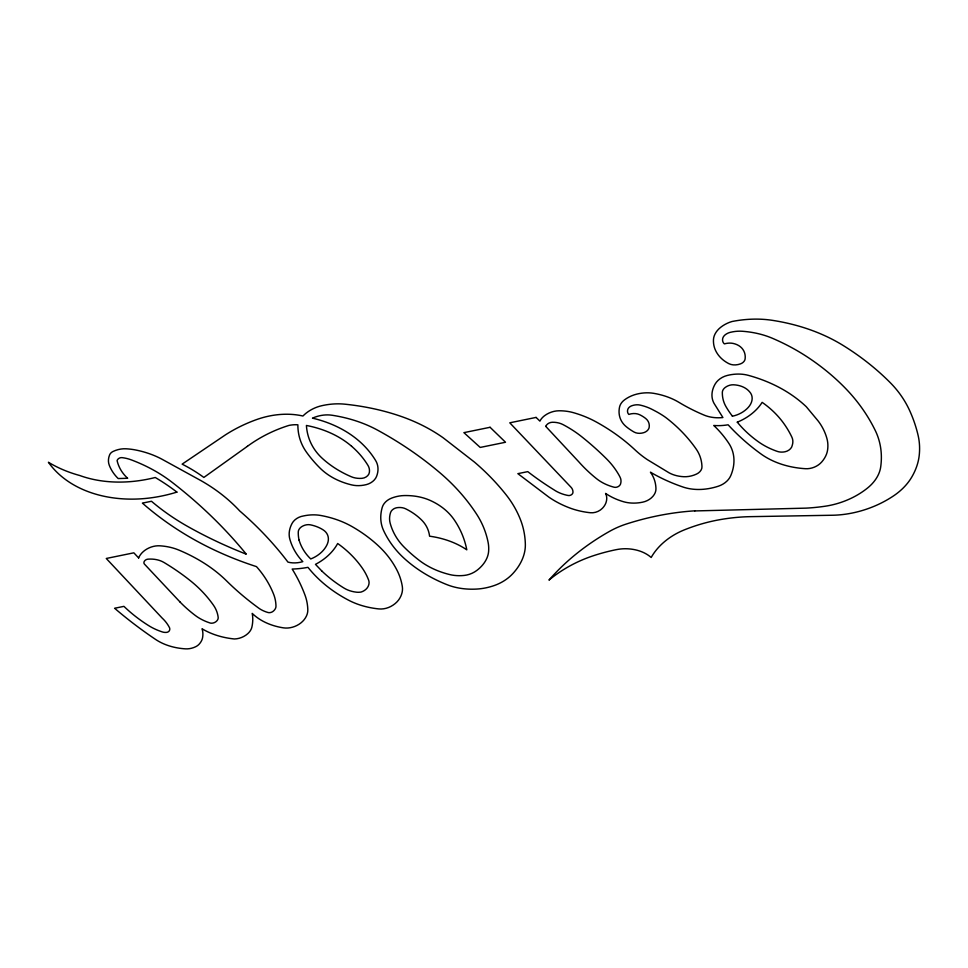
<?xml version="1.0" encoding="UTF-8"?>
<svg xmlns="http://www.w3.org/2000/svg" width="968" height="968" viewBox="0 0 968 968"><rect width="100%" height="100%" fill="white"/><g stroke="black" fill="none" stroke-linecap="round" stroke-linejoin="round"><path stroke-width="1.45" d="M694.855 510.935L806.223 508.127A165.359 121.145 -21.7 0 0 825.123 506.228A68.22 49.985 -21.7 0 0 851.211 498.254A63.706 46.682 -21.7 0 0 867.594 487.981A37.353 27.358 -21.7 0 0 880.686 467.012A111.296 81.542 -21.7 0 0 875.229 430.421A292.167 214.049 -21.7 0 0 845.754 388.64A353.804 259.194 -21.7 0 0 807.421 357.035A306.541 224.576 -21.7 0 0 772.863 338.473A100.551 73.665 -21.7 0 0 742.335 331.262A31.69 23.208 -21.7 0 0 730.356 332.326A10.249 7.514 -21.7 0 0 725.576 334.517A7.236 5.3 -21.7 0 0 722.757 338.316A9.583 7.018 -21.7 0 0 724.366 343.894A15.343 11.241 -21.7 0 1 733.32 343.471A21.961 16.093 -21.7 0 1 742.88 349.412A24.188 17.714 -21.7 0 1 745.118 358.946A6.28 4.598 -21.7 0 1 740.593 363.835A13.346 9.777 -21.7 0 1 728.88 363.666A47.42 34.739 -21.7 0 1 715.582 350.501A40.801 29.887 -21.7 0 1 713.464 339.695A19.723 14.447 -21.7 0 1 720.688 327.305A25.011 18.319 -21.7 0 1 731.977 321.521A99.801 73.12 -21.7 0 1 772.609 320.372A223.814 163.967 -21.7 0 1 843.418 345.636A397.933 291.525 -21.7 0 1 890.015 382.433A172.679 126.505 -21.7 0 1 909.545 410.359A246.078 180.278 -21.7 0 1 918.063 435.201A103.177 75.589 -21.7 0 1 919.225 455.359A73.544 53.881 -21.7 0 1 911.759 477.079A53.3 39.047 -21.7 0 1 893.742 495.749A84.289 61.746 -21.7 0 1 872.628 506.905A87.701 64.251 -21.7 0 1 831.899 515.254L750.89 516.646A158.159 115.87 -21.7 0 0 718.74 519.876A132.192 96.848 -21.7 0 0 684.049 529.992A55.503 40.656 -21.7 0 0 651.186 557.483A46.004 33.711 -21.7 0 0 627.337 548.783A37.413 27.406 -21.7 0 0 616.229 549.667A148.467 108.767 -21.7 0 0 593.299 555.753A102.765 75.286 -21.7 0 0 548.977 580.11A187.913 137.674 -21.7 0 1 609.671 531.299A66.986 49.065 -21.7 0 1 626.562 523.954A217.328 159.224 -21.7 0 1 694.867 510.826M138.642 557.943L133.838 552.825L106.262 558.476L162.152 618.068A61.178 44.818 -21.7 0 1 169.412 627.518A5.941 4.344 -21.7 0 1 169.569 630.253A2.916 2.142 -21.7 0 1 166.52 632.382A10.237 7.49 -21.7 0 1 162.382 631.947A78.493 57.499 -21.7 0 1 148.673 625.63A230.517 168.88 -21.7 0 1 123.94 606.355L114.611 608.267A677.443 496.306 -21.7 0 0 155.485 639.364A69.188 50.687 -21.7 0 0 185.408 648.85A16.008 11.725 -21.7 0 0 195.584 646.769A9.535 6.982 -21.7 0 0 199.251 644.059A15.5 11.35 -21.7 0 0 202.566 637.743A31.024 22.736 -21.7 0 0 202.046 628.764A89.31 65.425 -21.7 0 0 234.401 638.977A15.984 11.713 -21.7 0 0 247.735 633.701A14.084 10.321 -21.7 0 0 251.898 627.07A55.878 40.934 -21.7 0 0 252.212 613.397A73.084 53.542 -21.7 0 0 283.479 627.857A17.944 13.153 -21.7 0 0 304.061 619.81A20.05 14.689 -21.7 0 0 307.812 609.888A83.393 61.093 -21.7 0 0 304.968 595.03A266.962 195.584 -21.7 0 0 292.167 569.039A76.678 56.18 -21.7 0 0 307.969 567.333A196.661 144.075 -21.7 0 0 348.407 600.112A94.017 68.873 -21.7 0 0 378.803 608.92A16.722 12.245 -21.7 0 0 390.83 606.452A19.348 14.169 -21.7 0 0 399.808 598.188A25.979 19.033 -21.7 0 0 402.325 586.523A101.337 74.246 -21.7 0 0 396.94 570.116A155.11 113.643 -21.7 0 0 378.984 546.4A213.287 156.247 -21.7 0 0 351.941 526.531A116.656 85.462 -21.7 0 0 320.916 515.508A38.139 27.939 -21.7 0 0 303.444 515.956A12.596 9.22 -21.7 0 0 292.07 523.41A32.416 23.752 -21.7 0 0 289.843 539.176A97.357 71.317 -21.7 0 0 302.827 561.646A23.728 17.388 -21.7 0 1 287.968 562.118A568.373 416.397 -21.7 0 0 239.737 510.959A247.989 181.681 -21.7 0 0 200.799 480.539L161.765 459.11A111.877 81.965 -21.7 0 0 135.774 450.011A66.054 48.388 -21.7 0 0 125.961 448.789A20.897 15.306 -21.7 0 0 113.147 451.415A6.232 4.562 -21.7 0 0 109.614 454.887A22.7 16.637 -21.7 0 0 109.263 465.233A67.191 49.223 -21.7 0 0 118.193 478.555L127.667 478.265A61.444 45.012 -21.7 0 1 117.092 460.599A3.872 2.831 -21.7 0 1 122.077 457.634A43.003 31.496 -21.7 0 1 131.212 459.848A213.408 156.344 -21.7 0 1 172.074 482.282A748.167 548.118 -21.7 0 1 246.308 554.192A603.717 442.291 -21.7 0 1 188.191 526.737A341.777 250.385 -21.7 0 1 151.468 501.267L142.417 503.118A453.084 331.939 -21.7 0 0 184.416 533.913A431.837 316.367 -21.7 0 0 256.472 566.619A167.948 123.045 -21.7 0 1 273.617 594.219A61.492 45.048 -21.7 0 1 275.977 606.21A7.562 5.542 -21.7 0 1 272.903 611.474A4.719 3.461 -21.7 0 1 267.954 612.49A39.252 28.75 -21.7 0 1 259.811 608.884L259.013 608.327A439.133 321.715 -21.7 0 1 226.718 581.03A207.213 151.807 -21.7 0 0 206.559 564.743A223.366 163.64 -21.7 0 0 178.802 550.054A62.351 45.678 -21.7 0 0 159.962 545.819A17.86 13.08 -21.7 0 0 138.618 557.931M545.734 426.368L579.009 462.051A234.183 171.566 -21.7 0 0 596.445 478.603A61.65 45.169 -21.7 0 0 614.111 487.219A4.598 3.376 -21.7 0 0 620.294 484.593L620.488 484.169A14.956 10.963 -21.7 0 0 620.089 477.248L619.23 475.566A133.306 97.659 -21.7 0 0 606.488 458.808A487.86 357.422 -21.7 0 0 582.058 437.004A171.832 125.888 -21.7 0 0 562.916 424.553A23.28 17.049 -21.7 0 0 552.401 422.254A6.026 4.417 -21.7 0 0 545.734 426.368M247.421 446.309L203.861 477.442A215.67 158.002 -21.7 0 0 182.129 464.144L225.629 434.741A113.317 83.018 -21.7 0 1 256.556 419.592A69.623 51.014 -21.7 0 1 302.936 416.022A29.246 21.429 -21.7 0 1 321.654 405.737A59.23 43.391 -21.7 0 1 344.826 404.176A261.287 191.422 -21.7 0 1 398.768 415.611A224.733 164.645 -21.7 0 1 443.187 437.802L474.477 462.111A391.193 286.601 -21.7 0 1 506.179 494.89A177.955 130.377 -21.7 0 1 520.288 519.211A131.007 95.977 -21.7 0 1 525.346 544.282A53.53 39.216 -21.7 0 1 512.629 573.818A35.634 26.112 -21.7 0 1 494.575 585.422A49.235 36.07 -21.7 0 1 476.752 589.064A69.212 50.699 -21.7 0 1 446.974 584.66A198.089 145.115 -21.7 0 1 404.442 558.596A156.296 114.502 -21.7 0 1 383.643 530.658A56.217 41.188 -21.7 0 1 382.287 507.208A13.612 9.982 -21.7 0 1 391.52 498.145A28.532 20.897 -21.7 0 1 404.116 495.568A61.819 45.29 -21.7 0 1 430.143 500.408A88.257 64.662 -21.7 0 1 454.222 519.828A147.826 108.307 -21.7 0 1 466.794 549.824A104.532 76.581 -21.7 0 0 429.574 536.187A49.453 36.227 -21.7 0 0 421.612 520.022A89.685 65.703 -21.7 0 0 405.628 508.793A14.459 10.6 -21.7 0 0 397.037 507.68A6.715 4.925 -21.7 0 0 390.564 512.544A30.141 22.082 -21.7 0 0 390.128 523.047A98.131 71.898 -21.7 0 0 404.249 547.235A239.29 175.305 -21.7 0 0 419.531 560.581A105.415 77.234 -21.7 0 0 449.684 574.556A38.732 28.374 -21.7 0 0 464.071 575.452A19.203 14.072 -21.7 0 0 476.74 570.503A30.456 22.312 -21.7 0 0 488.622 551.349A57.427 42.072 -21.7 0 0 488.102 542.322A148.685 108.924 -21.7 0 0 476.534 514.044A329.314 241.262 -21.7 0 0 440.174 472.989A540.882 396.263 -21.7 0 0 377.641 430.191A161.051 117.987 -21.7 0 0 332.012 415.236A28.302 20.739 -21.7 0 0 312.483 418.14A142.49 104.387 -21.7 0 1 375.681 460.611A29.911 21.913 -21.7 0 1 376.564 476.401A12.499 9.16 -21.7 0 1 366.327 484.617A26.596 19.481 -21.7 0 1 351.723 484.92A89.104 65.279 -21.7 0 1 320.251 468.294A211.266 154.783 -21.7 0 1 306.299 451.911A83.95 61.504 -21.7 0 1 297.878 424.807A26.777 19.614 -21.7 0 0 288.972 425.412A104.689 76.702 -21.7 0 0 247.421 446.309M536.078 417.414L509.773 422.81L571.059 487.291A12.511 9.172 -21.7 0 1 572.959 492.409A3.473 2.541 -21.7 0 1 568.204 495.507A46.355 33.953 -21.7 0 1 553.902 489.784A461.688 338.243 -21.7 0 1 527.766 471.634L517.868 473.654L548.82 497.092A128.296 93.993 -21.7 0 0 569.68 507.934A89.346 65.461 -21.7 0 0 590.347 512.737A11.568 8.47 -21.7 0 0 602.411 508.285A17.17 12.572 -21.7 0 0 606.113 502.295A19.892 14.568 -21.7 0 0 605.593 493.414A81.409 59.641 -21.7 0 0 623.537 501.726A35.392 25.93 -21.7 0 0 642.788 502.138A14.363 10.527 -21.7 0 0 655.953 488.913A53.349 39.083 -21.7 0 0 650.435 472.178A226.246 165.746 -21.7 0 0 682.924 487.001A48.231 35.332 -21.7 0 0 703.446 489.276A50.324 36.869 -21.7 0 0 718.292 486.226A17.255 12.632 -21.7 0 0 730.731 475.724A56.858 41.66 -21.7 0 0 728.868 443.404A176.297 129.155 -21.7 0 0 713.767 425.472A48.509 35.538 -21.7 0 0 728.13 424.795A346.459 253.822 -21.7 0 0 760.872 453.871A98.627 72.261 -21.7 0 0 805.436 468.706A15.815 11.592 -21.7 0 0 821.784 461.905A28.362 20.776 -21.7 0 0 827.592 449.975A48.182 35.296 -21.7 0 0 826.938 438.589A94.501 69.236 -21.7 0 0 818.105 420.923L806.344 406.79A183.303 134.286 -21.7 0 0 748.349 375.354A36.711 26.898 -21.7 0 0 727.283 375.451A15.803 11.568 -21.7 0 0 715.146 384.042A30.964 22.688 -21.7 0 0 714.045 403.366L722.915 417.547A37.607 27.552 -21.7 0 1 704.147 415.115A255.661 187.296 -21.7 0 1 679.076 402.422A85.511 62.642 -21.7 0 0 653.473 393.298A35.042 25.664 -21.7 0 0 636.678 394.145A25.688 18.816 -21.7 0 0 624.638 399.772A13.116 9.607 -21.7 0 0 619.58 406.911A34.63 25.374 -21.7 0 0 626.187 426.634A79.678 58.37 -21.7 0 0 634.125 432.067A11.592 8.494 -21.7 0 0 643.914 432.611A6.8 4.973 -21.7 0 0 649.201 427.251A16.541 12.124 -21.7 0 0 645.789 418.575A45.121 33.057 -21.7 0 0 639.521 414.667A13.189 9.656 -21.7 0 0 628.813 414.413A8.446 6.183 -21.7 0 1 627.784 409.44A5.542 4.053 -21.7 0 1 631.608 405.834A12.56 9.196 -21.7 0 1 640.199 405.108A60.452 44.286 -21.7 0 1 652.492 409.597L654.247 410.517A136.173 99.764 -21.7 0 1 662.051 414.994L662.306 415.163A87.991 64.457 -21.7 0 1 667.932 419.192A239.532 175.486 -21.7 0 1 696.137 448.995A59.411 43.524 -21.7 0 1 701.969 466.891A8.664 6.34 -21.7 0 1 696.597 474.042A21.139 15.488 -21.7 0 1 683.59 476.704A37.51 27.479 -21.7 0 1 669.021 472.783L647.41 459.679A148.54 108.815 -21.7 0 1 635.081 449.926A288.137 211.097 -21.7 0 0 596.082 421.879A134.975 98.881 -21.7 0 0 573.528 412.695A50.251 36.82 -21.7 0 0 558.996 410.783A18.622 13.649 -21.7 0 0 544.609 415.671A14.798 10.842 -21.7 0 0 539.914 421.128L536.078 417.414M490.074 427.287L463.902 432.648L480.213 447.434L505.526 442.255L490.074 427.287M321.775 570.951L315.471 564.356A45.714 33.493 -21.7 0 0 337.675 543.508A166.798 122.198 -21.7 0 1 362.504 568.41A100.285 73.471 -21.7 0 1 368.639 580.159A12.56 9.208 -21.7 0 1 368.046 586.608A9.644 7.066 -21.7 0 1 361.076 592.053A14.871 10.89 -21.7 0 1 356.284 592.162A34.981 25.628 -21.7 0 1 344.112 588.133A197.859 144.946 -21.7 0 1 321.775 570.951M179.987 601.951L144.486 564.15A3.799 2.783 -21.7 0 1 144.486 561.065A3.799 2.783 -21.7 0 1 148.043 559.153A28.58 20.933 -21.7 0 1 163.979 562.469A351.493 257.5 -21.7 0 1 189.982 580.425A199.904 146.446 -21.7 0 1 213.529 605.303A49.791 36.481 -21.7 0 1 218.175 617.318A5.905 4.32 -21.7 0 1 215.683 621.892A5.505 4.029 -21.7 0 1 209.233 622.702A65.969 48.327 -21.7 0 1 195.161 615.37A215.525 157.893 -21.7 0 1 179.987 601.951M351.529 446.2A124.182 90.98 -21.7 0 0 306.42 425.46A87.374 64.009 -21.7 0 0 322.429 458.481A147.632 108.162 -21.7 0 0 351.299 476.752A22.591 16.541 -21.7 0 0 361.959 478.337A6.861 5.034 -21.7 0 0 369.365 472.42A18.477 13.54 -21.7 0 0 368.034 465.523A139.223 102.003 -21.7 0 0 351.529 446.2M732.425 416.192A22.579 16.541 -21.7 0 0 748.203 407.48A17.291 12.669 -21.7 0 0 749.631 391.846A27.612 20.231 -21.7 0 0 733.575 384.792A9.91 7.26 -21.7 0 0 725.008 387.624A7.369 5.397 -21.7 0 0 722.334 392.355A50.142 36.736 -21.7 0 0 726.109 406.863A164.681 120.649 -21.7 0 0 732.425 416.192M737.289 422.157A43.681 32.005 -21.7 0 0 762.155 402.361A147.148 107.799 -21.7 0 1 783.632 423.246A161.039 117.975 -21.7 0 1 791.897 437.209A18.586 13.612 -21.7 0 1 792.26 445.304A7.901 5.796 -21.7 0 1 784.975 451.778A13.346 9.777 -21.7 0 1 777.365 451.415A98.337 72.043 -21.7 0 1 758.513 441.868A174.954 128.163 -21.7 0 1 737.289 422.157M176.89 492.107A308.78 226.222 -21.7 0 0 155.255 477.49A116.523 85.365 -21.7 0 1 79.715 475.494A151.613 111.078 -21.7 0 1 48.4 462.244A126.142 92.42 -21.7 0 0 126.808 499.04A120.02 87.919 -21.7 0 0 176.89 492.107M299.088 540.156A77.573 56.834 -21.7 0 0 310.752 558.959A25.616 18.767 -21.7 0 0 327.438 543.786A19.033 13.939 -21.7 0 0 323.046 529.811A45.411 33.275 -21.7 0 0 310.425 524.837A9.535 6.982 -21.7 0 0 301.798 526.604A7.381 5.409 -21.7 0 0 298.277 531.88A55.273 40.499 -21.7 0 0 299.088 540.156"/></g></svg>
